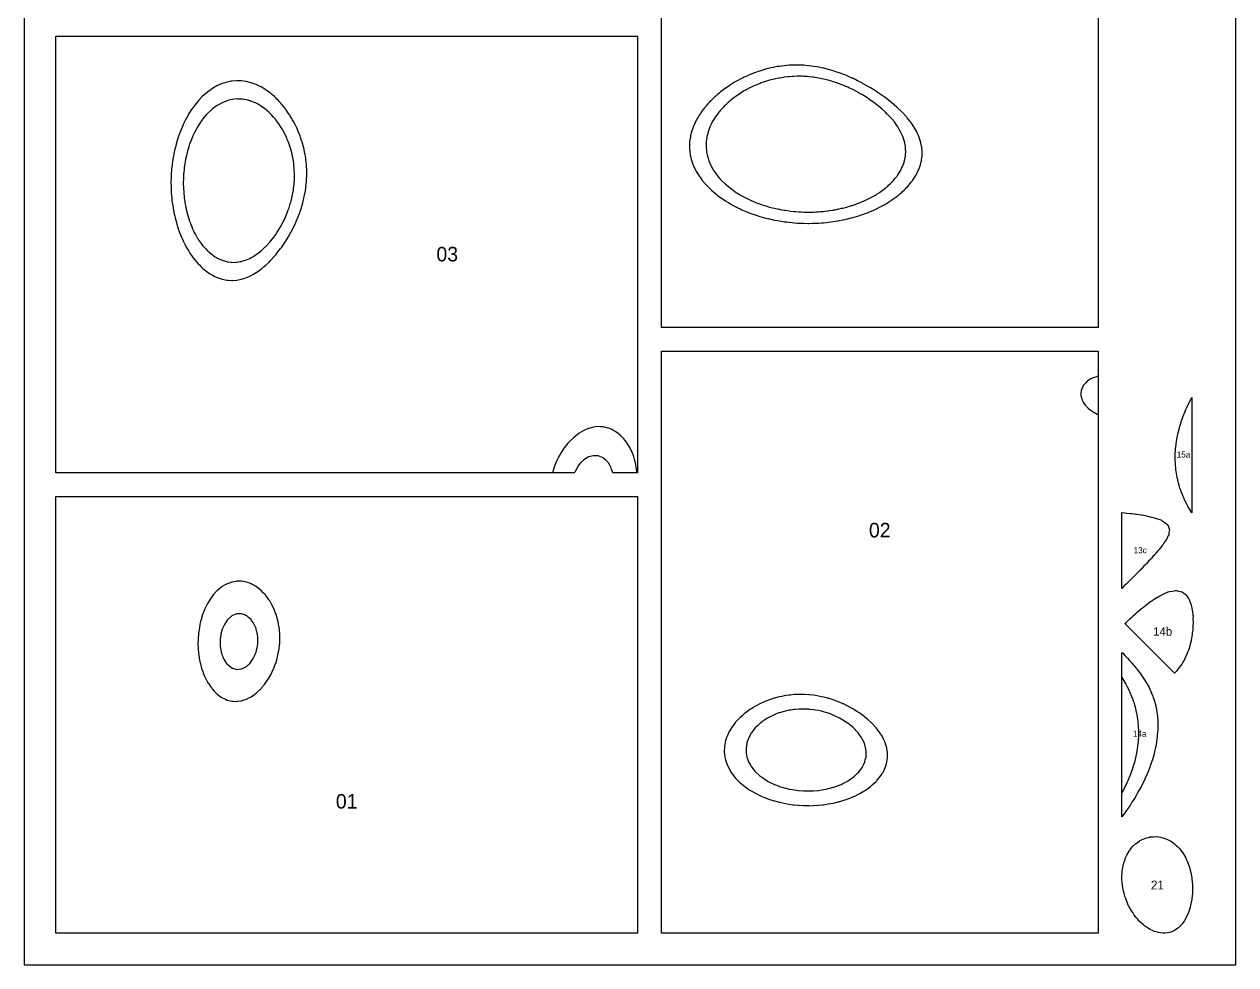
# Model space of a CAD drawing. Header units: millimetres. Extents: x 0 to 500, y 0 to 700.
# Drawn here: x 0 to 500, y 0 to 388 of the extents above; entities that cross this region are included whole.
import ezdxf
from ezdxf.enums import TextEntityAlignment as Align

# ---------------------------------------------------------------- set-up
doc = ezdxf.new("R2010")
doc.units = ezdxf.units.MM
for name, color, linetype in [('CORTE', 1, 'Continuous'), ('GRABADO', 5, 'Continuous'), ('HOJA', 8, 'Continuous')]:
    doc.layers.add(name, color=color, linetype=linetype)

msp = doc.modelspace()

# ---------------------------------------------------------------- linework, layer by layer
at = {"layer": 'CORTE'}
msp.add_lwpolyline([(443.15, 467.99), (443.15, 263), (443.15, 263), (263, 263), (263, 503.15)], dxfattribs=at)
for points in [[(13, 203), (13, 383.15), (253.15, 383.15), (253.15, 203), (242.85, 203), (242.36, 204.51), (242.16, 205.07), (241.75, 205.9), (241.11, 207.08), (241.03, 207.19), (240.92, 207.34), (240.04, 208.21), (239.07, 209.08), (238.98, 209.15), (238.92, 209.19), (237.58, 209.74), (236.93, 209.97), (235.89, 210.04), (234.93, 210.06), (233.57, 209.72), (232.94, 209.54), (232.11, 209.08), (230.94, 208.32), (229.63, 207.07), (228.93, 206.28), (228.13, 205.06), (227.17, 203.29), (227.02, 203), (13, 203)], [(354.04, 353.05), (353.22, 353.77), (352.02, 354.73), (350.65, 355.79), (350, 356.26), (348.48, 357.3), (347.98, 357.64), (347.74, 357.8), (345.96, 358.89), (344.36, 359.82), (343.94, 360.05), (343.45, 360.3), (341.92, 361.09), (340.38, 361.83), (339.9, 362.05), (339.51, 362.22), (337.88, 362.91), (336.11, 363.59), (335.86, 363.69), (335.4, 363.84), (333.84, 364.36), (333.1, 364.58), (331.82, 364.95), (330.34, 365.32), (329.8, 365.46), (327.86, 365.86), (327.78, 365.87), (327.76, 365.88), (325.76, 366.19), (325.38, 366.24), (323.74, 366.42), (323.13, 366.46), (321.72, 366.56), (321, 366.58), (319.7, 366.61), (318.96, 366.6), (317.68, 366.57), (317.01, 366.53), (315.67, 366.43), (315.14, 366.38), (313.65, 366.21), (313.34, 366.16), (311.63, 365.89), (311.6, 365.89), (311.45, 365.86), (309.93, 365.54), (309.61, 365.47), (308.31, 365.14), (307.59, 364.95), (306.74, 364.7), (305.57, 364.34), (305.2, 364.21), (304.16, 363.84), (303.72, 363.68), (303.55, 363.62), (302.28, 363.1), (301.53, 362.78), (300.88, 362.48), (299.51, 361.84), (299.51, 361.84), (299.5, 361.83), (298.19, 361.13), (297.49, 360.75), (296.91, 360.4), (295.92, 359.82), (295.65, 359.65), (295.48, 359.53), (294.44, 358.83), (293.46, 358.15), (293.26, 358), (292.99, 357.81), (292.13, 357.12), (291.44, 356.56), (291.02, 356.21), (290.53, 355.79), (289.96, 355.26), (289.42, 354.75), (288.93, 354.27), (288.45, 353.78), (287.95, 353.23), (287.4, 352.61), (287.01, 352.16), (286.68, 351.77), (286.13, 351.03), (285.38, 350.02), (285.27, 349.87), (285.19, 349.76), (284.5, 348.62), (283.97, 347.74), (283.77, 347.34), (283.37, 346.52), (283.11, 345.99), (282.99, 345.73), (282.55, 344.54), (282.25, 343.72), (282.07, 343.01), (281.73, 341.72), (281.68, 341.39), (281.44, 339.71), (281.44, 339.63), (281.37, 337.7), (281.37, 337.68), (281.53, 335.69), (281.58, 335.47), (281.93, 333.68), (282.2, 332.84), (282.56, 331.67), (283.37, 329.82), (283.44, 329.66), (283.54, 329.49), (284.6, 327.65), (285.38, 326.54), (286.04, 325.64), (287.4, 324.07), (287.8, 323.63), (289.42, 322.08), (289.93, 321.62), (291.44, 320.41), (292.51, 319.61), (293.45, 318.96), (295.24, 317.83), (295.47, 317.68), (295.62, 317.59), (297.49, 316.58), (299.5, 315.58), (299.51, 315.57), (299.52, 315.57), (301.53, 314.71), (302.95, 314.17), (303.55, 313.93), (304.61, 313.57), (305.57, 313.25), (306.01, 313.13), (307.59, 312.66), (308.8, 312.36), (309.61, 312.15), (311.43, 311.75), (311.63, 311.71), (312.48, 311.55), (313.65, 311.35), (313.89, 311.31), (315.67, 311.06), (316.23, 311), (317.69, 310.83), (318.47, 310.77), (319.71, 310.68), (320.63, 310.64), (321.73, 310.58), (322.71, 310.57), (323.75, 310.56), (324.73, 310.58), (325.77, 310.6), (326.68, 310.64), (327.79, 310.7), (328.58, 310.76), (329.81, 310.87), (330.42, 310.94), (331.83, 311.1), (332.22, 311.16), (333.85, 311.41), (333.97, 311.43), (334.64, 311.55), (335.67, 311.75), (335.87, 311.79), (337.32, 312.12), (337.89, 312.25), (338.94, 312.52), (339.91, 312.78), (340.52, 312.96), (341.93, 313.39), (342.06, 313.43), (342.45, 313.57), (343.55, 313.96), (343.95, 314.11), (345.01, 314.52), (345.97, 314.92), (346.43, 315.12), (347.46, 315.58), (347.82, 315.75), (347.99, 315.83), (349.15, 316.43), (350.01, 316.88), (350.46, 317.14), (351.26, 317.59), (351.73, 317.88), (352.02, 318.07), (352.95, 318.68), (354.04, 319.43), (354.14, 319.5), (354.28, 319.61), (355.27, 320.39), (356.06, 321.04), (356.37, 321.31), (356.73, 321.62), (357.41, 322.28), (358.08, 322.95), (358.42, 323.29), (358.73, 323.63), (359.35, 324.37), (360.09, 325.31), (360.24, 325.5), (360.35, 325.64), (361.04, 326.71), (361.62, 327.65), (361.78, 327.97), (362.11, 328.65), (362.43, 329.34), (362.58, 329.66), (362.97, 330.8), (363.25, 331.67), (363.4, 332.38), (363.65, 333.67), (363.68, 334.11), (363.77, 335.68), (363.75, 336.05), (363.64, 337.69), (363.53, 338.28), (363.24, 339.69), (362.84, 340.98), (362.6, 341.7), (362.11, 342.8), (361.7, 343.71), (361.14, 344.68), (360.53, 345.72), (360.09, 346.36), (359.11, 347.74), (358.07, 348.99), (357.43, 349.75), (356.06, 351.17), (355.47, 351.76), (354.04, 353.05)], [(108.34, 341.11), (107.8, 342.32), (107.71, 342.5), (107.67, 342.59), (107.01, 343.82), (106.57, 344.61), (106.28, 345.11), (105.78, 345.93), (105.51, 346.35), (105.32, 346.63), (104.67, 347.53), (103.85, 348.65), (103.82, 348.69), (103.77, 348.75), (102.88, 349.77), (102.08, 350.66), (101.93, 350.83), (101.76, 351), (100.89, 351.81), (99.93, 352.68), (99.83, 352.77), (99.75, 352.84), (98.68, 353.62), (97.74, 354.3), (97.49, 354.45), (97.07, 354.7), (96.21, 355.18), (95.73, 355.45), (94.85, 355.83), (93.72, 356.31), (93.41, 356.4), (92.35, 356.71), (91.85, 356.85), (91.71, 356.89), (90.12, 357.13), (89.71, 357.19), (88.21, 357.22), (87.7, 357.23), (86.02, 357.04), (85.69, 357.01), (84.5, 356.71), (83.69, 356.5), (83.34, 356.36), (81.68, 355.69), (79.86, 354.7), (79.67, 354.58), (79.25, 354.28), (77.66, 353.11), (77.17, 352.68), (75.65, 351.24), (75.13, 350.67), (73.64, 348.9), (73.45, 348.65), (73.05, 348.05), (72.07, 346.63), (71.63, 345.92), (70.89, 344.61), (70.13, 343.11), (69.86, 342.59), (69.61, 342.05), (69, 340.58), (68.63, 339.59), (68.24, 338.56), (67.6, 336.58), (67.59, 336.54), (67.58, 336.52), (67.06, 334.52), (66.91, 333.83), (66.62, 332.5), (66.41, 331.3), (66.26, 330.48), (66.05, 328.92), (65.98, 328.46), (65.81, 326.66), (65.79, 326.44), (65.68, 324.51), (65.68, 324.42), (65.65, 322.46), (65.64, 322.4), (65.69, 320.49), (65.69, 320.38), (65.81, 318.59), (65.83, 318.36), (66, 316.75), (66.04, 316.34), (66.24, 314.98), (66.34, 314.32), (66.54, 313.26), (66.72, 312.3), (66.88, 311.59), (67.19, 310.28), (67.28, 309.96), (67.6, 308.79), (67.72, 308.38), (67.76, 308.27), (68.23, 306.88), (68.45, 306.25), (68.78, 305.41), (69.25, 304.23), (69.36, 303.97), (69.61, 303.4), (70, 302.6), (70.19, 302.21), (70.69, 301.27), (71.29, 300.19), (71.41, 299.98), (71.63, 299.63), (72.21, 298.76), (72.61, 298.17), (73.04, 297.58), (73.64, 296.79), (73.92, 296.45), (74.18, 296.16), (74.88, 295.39), (75.65, 294.58), (75.87, 294.37), (76.13, 294.14), (76.96, 293.44), (77.66, 292.87), (78.1, 292.57), (78.79, 292.13), (79.33, 291.79), (79.66, 291.59), (80.67, 291.12), (81.67, 290.67), (82.1, 290.54), (83.58, 290.11), (83.66, 290.09), (83.68, 290.09), (85.43, 289.86), (85.68, 289.83), (87.45, 289.87), (87.69, 289.87), (89.13, 290.12), (89.7, 290.21), (89.83, 290.25), (91.7, 290.85), (93.05, 291.47), (93.71, 291.77), (94.3, 292.13), (95.72, 293.01), (97.23, 294.15), (97.73, 294.54), (99.49, 296.16), (99.74, 296.4), (101.36, 298.18), (101.76, 298.64), (102.96, 300.2), (103.77, 301.31), (104.37, 302.22), (105.38, 303.83), (105.63, 304.24), (105.78, 304.5), (106.72, 306.26), (107.62, 308.1), (107.71, 308.28), (107.8, 308.47), (108.55, 310.29), (108.99, 311.49), (109.29, 312.31), (109.81, 313.92), (109.93, 314.33), (109.98, 314.5), (110.45, 316.35), (110.62, 317.17), (110.87, 318.37), (111.08, 319.64), (111.19, 320.39), (111.37, 321.95), (111.41, 322.41), (111.51, 324.12), (111.53, 324.43), (111.54, 326.17), (111.54, 326.44), (111.47, 328.11), (111.45, 328.46), (111.3, 329.96), (111.25, 330.48), (111.06, 331.74), (110.94, 332.5), (110.75, 333.45), (110.53, 334.52), (110.39, 335.1), (110.01, 336.54), (109.96, 336.69), (109.81, 337.19), (109.47, 338.22), (109.36, 338.56), (108.92, 339.68), (108.57, 340.57), (108.34, 341.11)], [(443.15, 13), (263, 13), (263, 253.15), (443.15, 253.15), (443.15, 13)], [(481.85, 186.52), (481.02, 187.87), (480.61, 188.57), (480.28, 189.16), (479.7, 190.27), (479.58, 190.48), (479.52, 190.6), (478.91, 191.83), (478.54, 192.62), (478.28, 193.23), (477.71, 194.65), (477.7, 194.68), (477.67, 194.75), (477.16, 196.15), (476.98, 196.68), (476.66, 197.69), (476.38, 198.7), (476.23, 199.28), (475.89, 200.73), (475.85, 200.93), (475.65, 202.02), (475.53, 202.63), (475.51, 202.75), (475.28, 204.41), (475.24, 204.78), (475.11, 206.26), (475.07, 206.81), (475.02, 208.19), (475, 208.83), (475.02, 210.22), (475.03, 210.86), (475.12, 212.35), (475.16, 212.89), (475.34, 214.6), (475.38, 214.91), (475.65, 216.69), (475.69, 216.94), (475.7, 216.98), (476.09, 218.96), (476.22, 219.53), (476.58, 220.99), (476.95, 222.28), (477.16, 223.01), (477.67, 224.56), (477.83, 225.04), (477.92, 225.29), (478.58, 227.06), (479.23, 228.63), (479.43, 229.09), (479.69, 229.67), (480.35, 231.11), (481.02, 232.44), (481.37, 233.14), (481.85, 234.03), (481.85, 186.52)], [(13, 13), (13, 193.15), (253.15, 193.15), (253.15, 13), (13, 13)], [(462.08, 164.43), (461.22, 163.48), (461.12, 163.37), (461.03, 163.27), (460.09, 162.38), (459.2, 161.42), (459.11, 161.34), (459.04, 161.25), (458.07, 160.35), (457.17, 159.41), (457.09, 159.32), (457.01, 159.23), (456.04, 158.34), (455.15, 157.42), (455.05, 157.32), (454.95, 157.22), (454, 156.34), (453, 155.32), (453, 186.58), (454.25, 186.43), (455.1, 186.37), (456.51, 186.19), (457.13, 186.15), (458.81, 185.92), (459.15, 185.9), (461.14, 185.61), (461.17, 185.6), (461.35, 185.58), (463.21, 185.21), (463.72, 185.06), (465.23, 184.74), (466.46, 184.35), (467.25, 184.17), (469.03, 183.56), (469.3, 183.41), (469.81, 183.04), (471.32, 182.05), (471.95, 181.51), (472.17, 180.68), (472.69, 179.46), (472.38, 178.42), (472.31, 177.41), (471.92, 176.83), (471.35, 175.46), (471.32, 175.42), (471.32, 175.39), (470.45, 174.25), (469.98, 173.36), (469.65, 173.02), (469.31, 172.57), (468.76, 171.9), (468.42, 171.34), (467.85, 170.77), (467.29, 170.07), (466.94, 169.67), (466.7, 169.32), (465.97, 168.61), (465.27, 167.77), (465.05, 167.53), (464.88, 167.3), (464.05, 166.5), (463.24, 165.58), (463.1, 165.43), (462.99, 165.29), (462.08, 164.43)], [(479.29, 152.74), (479.54, 152.58), (480.35, 151.3), (480.7, 150.86), (481.04, 149.85), (481.51, 148.8), (481.58, 148.41), (481.74, 147.8), (481.9, 146.99), (482.05, 146.47), (482.12, 145.55), (482.3, 144.38), (482.32, 144.12), (482.35, 143.91), (482.34, 142.69), (482.42, 141.4), (482.41, 141.26), (482.42, 141.12), (482.31, 139.83), (482.28, 138.66), (482.25, 138.4), (482.24, 138.08), (482.07, 136.96), (481.98, 136.1), (481.87, 135.53), (481.75, 134.74), (481.61, 134.1), (481.54, 133.68), (481.27, 132.67), (480.97, 131.38), (480.92, 131.24), (480.84, 130.97), (480.43, 129.81), (480.25, 129.23), (479.89, 128.37), (479.42, 127.2), (479.29, 126.94), (478.92, 126.19), (478.56, 125.51), (478.45, 125.29), (477.68, 124.08), (477.35, 123.53), (476.67, 122.64), (476.11, 121.9), (475.48, 121.21), (474.69, 120.34), (454.27, 140.76), (454.79, 141.27), (455.77, 142.23), (456.27, 142.71), (457.24, 143.62), (457.82, 144.14), (458.75, 144.98), (459.44, 145.57), (460.28, 146.3), (461.15, 147), (461.86, 147.59), (462.95, 148.43), (463.47, 148.84), (464.86, 149.86), (465.12, 150.06), (466.35, 150.91), (466.84, 151.21), (467.01, 151.3), (468.67, 152.24), (469.71, 152.73), (470.59, 153.18), (472.14, 153.83), (472.69, 153.97), (474.03, 154.17), (475.16, 154.37), (475.58, 154.39), (476.39, 154.18), (477.89, 153.83), (479.29, 152.74)], [(83.5, 124.35), (83.59, 124.23), (83.72, 124.07), (84.66, 123.29), (85.72, 122.46), (85.78, 122.44), (86.01, 122.36), (87.34, 121.99), (87.7, 121.89), (89.4, 122.05), (89.69, 122.09), (90.29, 122.36), (91.69, 123.1), (93.05, 124.36), (93.69, 125.08), (94.49, 126.37), (95.27, 127.96), (95.47, 128.38), (95.69, 129.03), (96.05, 130.39), (96.12, 130.82), (96.35, 132.41), (96.37, 133.09), (96.41, 134.42), (96.35, 135.08), (96.22, 136.43), (96.13, 136.87), (95.78, 138.45), (95.76, 138.51), (95.69, 138.68), (95.14, 139.9), (94.88, 140.45), (94.42, 141.19), (93.69, 142.35), (93.64, 142.41), (93.59, 142.46), (92.55, 143.33), (91.69, 144.05), (91.4, 144.16), (90.66, 144.47), (89.94, 144.71), (89.7, 144.79), (88, 144.77), (87.71, 144.76), (86.91, 144.47), (85.72, 143.94), (84.01, 142.46), (83.72, 142.16), (82.65, 140.45), (81.72, 138.5), (81.69, 138.45), (81.69, 138.42), (81.19, 136.43), (81.1, 135.82), (80.91, 134.42), (80.89, 133.59), (80.86, 132.4), (80.93, 131.62), (81.05, 130.39), (81.16, 129.83), (81.46, 128.38), (81.53, 128.19), (81.72, 127.61), (82.09, 126.74), (82.26, 126.37), (82.81, 125.45), (83.5, 124.35)], [(453, 128.9), (453.24, 128.68), (453.35, 128.57), (454.24, 127.65), (455.15, 126.67), (455.21, 126.61), (455.27, 126.54), (456.18, 125.56), (457.09, 124.52), (457.12, 124.47), (457.17, 124.42), (458.07, 123.4), (458.8, 122.49), (458.97, 122.28), (459.18, 121.99), (459.87, 121.16), (460.38, 120.47), (460.73, 119.99), (461.2, 119.28), (461.56, 118.81), (461.81, 118.44), (462.38, 117.6), (463.07, 116.42), (463.13, 116.32), (463.22, 116.14), (463.87, 115.04), (464.21, 114.39), (464.56, 113.7), (465.14, 112.37), (465.17, 112.29), (465.25, 112.09), (465.77, 110.86), (465.95, 110.34), (466.29, 109.36), (466.59, 108.31), (466.74, 107.78), (467.08, 106.28), (467.11, 106.13), (467.27, 105.2), (467.42, 104.41), (467.44, 104.26), (467.66, 102.62), (467.69, 102.23), (467.8, 100.74), (467.82, 100.2), (467.85, 98.76), (467.84, 98.18), (467.79, 96.67), (467.76, 96.15), (467.61, 94.47), (467.58, 94.12), (467.31, 92.14), (467.3, 92.1), (467.27, 91.9), (466.96, 90.07), (466.88, 89.68), (466.52, 88.05), (466.27, 87.05), (466, 86.02), (465.44, 84.19), (465.38, 84), (465.25, 83.62), (464.7, 81.97), (464.36, 81.08), (463.93, 79.95), (463.23, 78.31), (463.07, 77.92), (462.94, 77.63), (462.15, 75.9), (461.21, 74.04), (461.13, 73.87), (461.04, 73.7), (460.05, 71.85), (459.19, 70.36), (458.89, 69.83), (458.42, 69.05), (457.66, 67.8), (457.17, 67.05), (456.36, 65.78), (455.15, 64.01), (454.98, 63.75), (454.55, 63.15), (453.54, 61.73), (453, 61), (453, 128.9)], [(307.6, 102.21), (307.3, 102.05), (306.76, 101.75), (306.04, 101.3), (305.59, 101), (304.85, 100.48), (303.83, 99.74), (303.69, 99.62), (303.57, 99.52), (302.65, 98.65), (301.69, 97.73), (301.63, 97.66), (301.56, 97.58), (300.75, 96.53), (300.12, 95.72), (299.91, 95.36), (299.54, 94.73), (299.19, 94.07), (299, 93.72), (298.61, 92.65), (298.27, 91.71), (298.15, 91.1), (297.9, 89.71), (297.89, 89.35), (297.88, 87.7), (297.96, 87.28), (298.24, 85.7), (298.64, 84.6), (298.96, 83.69), (299.54, 82.63), (300.11, 81.69), (301.56, 79.87), (301.72, 79.68), (303.57, 77.99), (303.95, 77.67), (305.59, 76.54), (307.03, 75.66), (307.6, 75.36), (308.18, 75.09), (309.62, 74.42), (311.54, 73.65), (311.64, 73.61), (311.69, 73.6), (313.66, 73.01), (314.5, 72.81), (315.67, 72.52), (317.06, 72.27), (317.69, 72.15), (319.43, 71.92), (319.71, 71.89), (321.62, 71.74), (321.73, 71.74), (323.69, 71.7), (323.75, 71.7), (325.64, 71.77), (325.77, 71.77), (327.49, 71.93), (327.78, 71.96), (329.26, 72.18), (329.8, 72.26), (330.96, 72.5), (331.82, 72.68), (332.59, 72.88), (333.84, 73.22), (334.17, 73.32), (335.16, 73.65), (335.67, 73.84), (335.86, 73.91), (337.08, 74.44), (337.87, 74.79), (338.45, 75.08), (339.57, 75.66), (339.77, 75.78), (339.89, 75.85), (340.98, 76.58), (341.91, 77.23), (342.16, 77.42), (342.48, 77.67), (343.23, 78.36), (343.92, 79.03), (344.24, 79.36), (344.54, 79.68), (345.13, 80.48), (345.93, 81.6), (345.97, 81.65), (345.99, 81.68), (346.61, 83.01), (346.91, 83.69), (347.12, 84.5), (347.41, 85.69), (347.44, 86.18), (347.52, 87.69), (347.45, 88.18), (347.23, 89.7), (346.9, 90.73), (346.58, 91.7), (345.93, 92.99), (345.55, 93.71), (344.58, 95.05), (344.1, 95.72), (343.92, 95.92), (342.19, 97.73), (341.9, 97.98), (340.52, 99.1), (339.88, 99.62), (339.73, 99.74), (337.87, 100.93), (336.46, 101.75), (335.85, 102.06), (335.26, 102.33), (333.83, 102.98), (331.86, 103.76), (331.82, 103.78), (331.79, 103.79), (329.8, 104.38), (328.98, 104.57), (327.78, 104.85), (326.44, 105.09), (325.76, 105.21), (324.12, 105.39), (323.74, 105.43), (321.98, 105.52), (321.73, 105.53), (319.99, 105.49), (319.71, 105.49), (318.11, 105.35), (317.69, 105.31), (316.34, 105.11), (315.67, 105), (314.65, 104.78), (313.66, 104.55), (313.04, 104.37), (311.64, 103.96), (311.49, 103.91), (311.07, 103.76), (310.04, 103.35), (309.62, 103.18), (308.65, 102.72), (307.6, 102.21)], [(453.14, 33.83), (453.01, 35.47), (453, 35.74), (453.11, 38.44), (453.11, 38.49), (453.13, 38.63), (453.52, 40.95), (453.8, 42), (454.15, 43.18), (454.56, 44.17), (455, 45.19), (455.99, 46.93), (456.04, 47.02), (456.39, 47.47), (457.3, 48.62), (457.42, 48.75), (458.76, 50.03), (458.86, 50.1), (459.43, 50.51), (460.29, 51.1), (460.45, 51.21), (461.73, 51.82), (462.41, 52.12), (463.16, 52.36), (464.5, 52.7), (464.6, 52.72), (464.67, 52.74), (466.04, 52.84), (467.4, 52.87), (467.47, 52.86), (467.54, 52.86), (468.91, 52.63), (469.96, 52.4), (470.35, 52.28), (471.15, 51.99), (471.78, 51.74), (472.05, 51.61), (473.22, 50.95), (473.85, 50.55), (474.66, 49.93), (475.45, 49.27), (476.1, 48.63), (476.86, 47.81), (477.53, 46.95), (478.1, 46.17), (478.97, 44.76), (479.19, 44.39), (479.59, 43.55), (480.1, 42.43), (480.41, 41.59), (480.85, 40.32), (481.2, 39.08), (481.45, 38.04), (481.85, 35.86), (481.89, 35.62), (481.9, 35.52), (482.11, 32.97), (482.13, 32.43), (482.11, 30.1), (482.09, 29.61), (481.86, 27.26), (481.83, 27.01), (481.82, 26.94), (481.37, 24.61), (480.99, 23.25), (480.75, 22.38), (480.43, 21.55), (479.94, 20.32), (479.01, 18.5), (478.97, 18.43), (478.78, 18.17), (477.78, 16.75), (477.57, 16.5), (476.37, 15.29), (476.13, 15.1), (474.78, 14.17), (474.7, 14.11), (474.68, 14.1), (473.26, 13.49), (472.61, 13.3), (471.82, 13.13), (470.77, 13.04), (470.38, 13), (470.02, 13.02), (468.94, 13.11), (468.13, 13.28), (467.5, 13.41), (466.39, 13.78), (466.07, 13.89), (465.92, 13.96), (464.63, 14.6), (464.04, 14.95), (463.19, 15.49), (462.34, 16.12), (461.76, 16.58), (460.8, 17.45), (460.32, 17.91), (459.4, 18.92), (458.89, 19.53), (458.13, 20.52), (457.45, 21.5), (456.98, 22.23), (456.02, 23.91), (455.94, 24.06), (455.79, 24.36), (455.05, 26.04), (454.58, 27.31), (454.28, 28.14), (454.03, 28.99), (453.67, 30.4), (453.24, 32.63), (453.22, 32.82), (453.14, 33.83)]]:
    msp.add_lwpolyline(points, close=True, dxfattribs=at)
at = {"layer": 'GRABADO'}
msp.add_lwpolyline([(443.15, 462.15), (443.15, 263), (263, 263), (263, 263), (263, 503.15)], dxfattribs=at)
for points in [[(13, 383.15), (253.15, 383.15), (253.15, 203), (252.82, 203), (252.64, 204.73), (252.6, 205.09), (252.36, 206.46), (252.23, 207.1), (251.98, 208.1), (251.71, 209.12), (251.53, 209.66), (251.01, 211.14), (251, 211.15), (250.99, 211.19), (250.36, 212.52), (250.05, 213.15), (249.66, 213.84), (248.98, 215.01), (248.92, 215.1), (248.87, 215.17), (248.05, 216.25), (247.3, 217.18), (247.14, 217.36), (246.97, 217.55), (246.12, 218.34), (245.17, 219.2), (245.05, 219.29), (244.96, 219.36), (243.84, 220.09), (242.96, 220.63), (242.56, 220.81), (241.63, 221.21), (241.14, 221.4), (240.95, 221.47), (239.54, 221.8), (238.95, 221.92), (237.73, 222), (236.94, 222.03), (235.63, 221.9), (234.94, 221.82), (233.04, 221.32), (232.93, 221.29), (232.73, 221.21), (230.92, 220.41), (229.03, 219.31), (228.91, 219.24), (228.85, 219.19), (226.91, 217.68), (226.36, 217.18), (224.89, 215.72), (224.4, 215.16), (222.88, 213.29), (222.78, 213.14), (222.58, 212.84), (221.46, 211.13), (220.87, 210.12), (220.34, 209.11), (219.87, 208.1), (219.4, 207.09), (218.86, 205.74), (218.62, 205.07), (218.51, 204.72), (217.99, 203), (13, 203), (13, 383.15)], [(301.53, 368.07), (301.39, 368.02), (301.02, 367.88), (299.94, 367.45), (299.51, 367.27), (298.53, 366.84), (297.49, 366.37), (297.14, 366.21), (296.44, 365.86), (295.8, 365.54), (295.47, 365.37), (294.48, 364.83), (293.45, 364.26), (293.19, 364.11), (292.76, 363.85), (291.94, 363.34), (291.43, 363.02), (290.72, 362.55), (289.66, 361.84), (289.52, 361.73), (289.41, 361.66), (288.36, 360.87), (287.39, 360.13), (287.22, 359.99), (287.01, 359.82), (286.12, 359.07), (285.37, 358.42), (285.05, 358.13), (284.69, 357.81), (284.01, 357.15), (283.35, 356.5), (283, 356.14), (282.67, 355.8), (282.04, 355.09), (281.33, 354.29), (281.1, 354.02), (280.9, 353.78), (280.21, 352.89), (279.37, 351.77), (279.35, 351.74), (279.32, 351.7), (278.55, 350.52), (278.07, 349.76), (277.79, 349.27), (277.3, 348.36), (277.08, 347.96), (276.97, 347.75), (276.45, 346.58), (276.08, 345.74), (275.88, 345.15), (275.39, 343.73), (275.37, 343.64), (275.28, 343.3), (274.97, 342.02), (274.9, 341.72), (274.7, 340.29), (274.61, 339.71), (274.55, 338.42), (274.52, 337.7), (274.59, 336.37), (274.63, 335.69), (274.88, 334.08), (274.94, 333.68), (275.28, 332.36), (275.47, 331.67), (275.58, 331.38), (276.21, 329.66), (277.07, 327.88), (277.17, 327.65), (277.3, 327.44), (278.38, 325.64), (279.32, 324.33), (279.84, 323.63), (281.33, 321.88), (281.57, 321.61), (283.35, 319.85), (283.61, 319.6), (285.37, 318.1), (286, 317.59), (287.39, 316.56), (288.81, 315.57), (289.41, 315.19), (290.39, 314.59), (291.43, 313.96), (292.13, 313.56), (293.45, 312.86), (294.83, 312.19), (295.47, 311.87), (296.17, 311.55), (297.49, 310.97), (298.44, 310.6), (299.51, 310.17), (301.27, 309.53), (301.53, 309.44), (301.66, 309.4), (303.55, 308.8), (304.56, 308.52), (305.57, 308.23), (307.31, 307.8), (307.59, 307.72), (308.52, 307.52), (309.61, 307.29), (309.89, 307.24), (311.63, 306.92), (312.34, 306.81), (313.65, 306.6), (314.69, 306.48), (315.67, 306.35), (316.96, 306.23), (317.69, 306.16), (319.15, 306.06), (319.71, 306.02), (321.28, 305.96), (321.73, 305.94), (323.33, 305.92), (323.75, 305.91), (325.33, 305.94), (325.77, 305.94), (327.28, 306.01), (327.79, 306.03), (329.18, 306.13), (329.81, 306.18), (331.03, 306.3), (331.83, 306.38), (332.84, 306.51), (333.85, 306.65), (334.61, 306.76), (335.87, 306.97), (336.34, 307.05), (337.89, 307.35), (338.03, 307.38), (338.66, 307.52), (339.68, 307.75), (339.91, 307.8), (341.3, 308.15), (341.93, 308.32), (342.88, 308.59), (343.95, 308.91), (344.43, 309.06), (345.87, 309.53), (345.95, 309.56), (345.97, 309.57), (347.42, 310.1), (347.99, 310.32), (348.87, 310.67), (350.01, 311.15), (350.29, 311.27), (350.9, 311.55), (351.67, 311.9), (352.03, 312.08), (353.02, 312.57), (354.05, 313.11), (354.34, 313.27), (354.86, 313.56), (355.63, 314), (356.07, 314.27), (356.88, 314.77), (358.09, 315.55), (358.1, 315.56), (358.12, 315.57), (359.28, 316.4), (360.11, 317.03), (360.43, 317.27), (360.82, 317.59), (361.53, 318.18), (362.13, 318.71), (362.6, 319.13), (363.11, 319.6), (363.63, 320.12), (364.14, 320.66), (364.61, 321.15), (365.03, 321.61), (365.54, 322.23), (366.16, 323.02), (366.43, 323.36), (366.63, 323.62), (367.25, 324.55), (367.94, 325.63), (368.02, 325.79), (368.18, 326.09), (368.71, 327.12), (368.96, 327.64), (369.31, 328.52), (369.74, 329.65), (369.83, 330.01), (370.19, 331.41), (370.25, 331.61), (370.26, 331.66), (370.49, 333.37), (370.53, 333.67), (370.56, 335.31), (370.57, 335.68), (370.38, 337.5), (370.36, 337.68), (370.19, 338.47), (369.92, 339.69), (369.79, 340.09), (369.25, 341.7), (368.47, 343.42), (368.34, 343.71), (368.18, 343.99), (367.19, 345.72), (366.16, 347.23), (365.81, 347.74), (364.4, 349.49), (364.19, 349.75), (364.14, 349.8), (362.34, 351.76), (362.12, 351.97), (360.24, 353.78), (360.1, 353.9), (359.18, 354.69), (358.08, 355.64), (357.91, 355.79), (356.06, 357.23), (355.31, 357.8), (354.04, 358.71), (352.45, 359.82), (352.02, 360.1), (351.25, 360.59), (350, 361.38), (349.27, 361.83), (347.98, 362.58), (346.26, 363.55), (345.96, 363.72), (345.72, 363.85), (343.94, 364.76), (342.17, 365.62), (341.92, 365.74), (341.64, 365.86), (339.9, 366.62), (338.61, 367.15), (337.88, 367.45), (336.72, 367.88), (335.86, 368.19), (335.39, 368.34), (333.84, 368.85), (332.46, 369.25), (331.82, 369.44), (330, 369.89), (329.8, 369.94), (329.74, 369.96), (327.78, 370.36), (327.21, 370.46), (325.76, 370.7), (324.83, 370.82), (323.74, 370.95), (322.58, 371.05), (321.72, 371.12), (320.43, 371.18), (319.7, 371.21), (318.38, 371.21), (317.68, 371.21), (316.42, 371.16), (315.66, 371.12), (314.53, 371.03), (313.64, 370.95), (312.7, 370.83), (311.63, 370.69), (310.94, 370.58), (309.61, 370.34), (309.23, 370.27), (307.59, 369.91), (307.57, 369.91), (307.5, 369.89), (305.97, 369.5), (305.57, 369.39), (304.4, 369.04), (303.55, 368.77), (302.88, 368.55), (301.53, 368.07)], [(103.77, 292.93), (104.73, 294.13), (105.79, 295.5), (106.26, 296.15), (107.3, 297.67), (107.64, 298.17), (107.8, 298.41), (108.89, 300.19), (109.82, 301.79), (110.05, 302.21), (110.3, 302.7), (111.09, 304.23), (111.83, 305.77), (112.05, 306.25), (112.22, 306.64), (112.91, 308.27), (113.59, 310.04), (113.69, 310.29), (113.84, 310.75), (114.36, 312.31), (114.58, 313.05), (114.95, 314.33), (115.32, 315.81), (115.46, 316.35), (115.86, 318.29), (115.87, 318.37), (115.88, 318.39), (116.19, 320.39), (116.24, 320.77), (116.42, 322.41), (116.46, 323.02), (116.56, 324.43), (116.58, 325.15), (116.61, 326.45), (116.6, 327.19), (116.57, 328.47), (116.53, 329.14), (116.43, 330.48), (116.38, 331.01), (116.21, 332.5), (116.16, 332.81), (115.89, 334.52), (115.89, 334.55), (115.86, 334.7), (115.54, 336.22), (115.47, 336.54), (115.14, 337.84), (114.95, 338.56), (114.7, 339.41), (114.34, 340.58), (114.21, 340.95), (113.84, 341.99), (113.68, 342.43), (113.62, 342.6), (113.1, 343.87), (112.78, 344.62), (112.48, 345.27), (111.84, 346.64), (111.84, 346.64), (111.83, 346.65), (111.13, 347.96), (110.75, 348.66), (110.4, 349.24), (109.82, 350.23), (109.65, 350.5), (109.53, 350.67), (108.83, 351.71), (108.15, 352.69), (108, 352.89), (107.81, 353.16), (107.12, 354.02), (106.56, 354.71), (106.21, 355.13), (105.79, 355.62), (105.26, 356.19), (104.75, 356.73), (104.27, 357.22), (103.78, 357.7), (103.23, 358.2), (102.61, 358.75), (102.16, 359.14), (101.77, 359.47), (101.03, 360.02), (100.02, 360.77), (99.87, 360.88), (99.76, 360.96), (98.62, 361.65), (97.74, 362.18), (97.34, 362.38), (96.52, 362.78), (95.99, 363.04), (95.73, 363.16), (94.54, 363.6), (93.72, 363.9), (93.01, 364.08), (91.72, 364.42), (91.39, 364.47), (89.71, 364.71), (89.63, 364.71), (87.7, 364.78), (87.68, 364.78), (85.69, 364.62), (85.47, 364.57), (83.68, 364.22), (82.84, 363.95), (81.67, 363.59), (79.82, 362.78), (79.66, 362.71), (79.49, 362.61), (77.65, 361.55), (76.54, 360.77), (75.64, 360.11), (74.07, 358.75), (73.63, 358.35), (72.08, 356.73), (71.62, 356.22), (70.41, 354.71), (69.61, 353.64), (68.96, 352.7), (67.83, 350.91), (67.68, 350.68), (67.59, 350.53), (66.58, 348.66), (65.58, 346.65), (65.57, 346.64), (65.57, 346.63), (64.71, 344.62), (64.17, 343.2), (63.93, 342.6), (63.57, 341.54), (63.25, 340.58), (63.13, 340.14), (62.66, 338.56), (62.36, 337.35), (62.15, 336.54), (61.75, 334.72), (61.71, 334.52), (61.55, 333.67), (61.35, 332.5), (61.31, 332.26), (61.06, 330.48), (61, 329.92), (60.83, 328.46), (60.77, 327.68), (60.68, 326.44), (60.64, 325.52), (60.58, 324.42), (60.57, 323.44), (60.56, 322.4), (60.58, 321.42), (60.6, 320.38), (60.64, 319.47), (60.7, 318.36), (60.76, 317.57), (60.87, 316.34), (60.94, 315.73), (61.1, 314.32), (61.16, 313.93), (61.41, 312.3), (61.43, 312.18), (61.55, 311.51), (61.75, 310.48), (61.79, 310.28), (62.12, 308.83), (62.25, 308.26), (62.52, 307.21), (62.78, 306.24), (62.96, 305.63), (63.39, 304.22), (63.43, 304.09), (63.57, 303.7), (63.96, 302.6), (64.11, 302.2), (64.52, 301.14), (64.92, 300.18), (65.12, 299.72), (65.58, 298.69), (65.75, 298.33), (65.83, 298.16), (66.43, 297), (66.88, 296.14), (67.14, 295.69), (67.59, 294.89), (67.88, 294.42), (68.07, 294.13), (68.68, 293.2), (69.43, 292.11), (69.5, 292.01), (69.61, 291.87), (70.39, 290.88), (71.04, 290.09), (71.31, 289.78), (71.62, 289.42), (72.28, 288.74), (72.95, 288.07), (73.29, 287.73), (73.63, 287.42), (74.37, 286.8), (75.31, 286.06), (75.5, 285.91), (75.64, 285.8), (76.71, 285.11), (77.65, 284.53), (77.97, 284.37), (78.65, 284.04), (79.34, 283.72), (79.66, 283.57), (80.8, 283.18), (81.67, 282.9), (82.38, 282.75), (83.67, 282.5), (84.11, 282.47), (85.68, 282.38), (86.05, 282.4), (87.69, 282.51), (88.28, 282.62), (89.69, 282.91), (90.98, 283.31), (91.7, 283.55), (92.8, 284.04), (93.71, 284.45), (94.68, 285.01), (95.72, 285.62), (96.36, 286.06), (97.74, 287.04), (98.99, 288.08), (99.75, 288.72), (101.17, 290.09), (101.76, 290.68), (103.05, 292.11), (103.77, 292.93)], [(263, 13), (263, 253.15), (443.15, 253.15), (443.15, 242.85), (441.64, 242.36), (441.08, 242.16), (440.25, 241.75), (439.07, 241.11), (438.96, 241.03), (438.81, 240.92), (437.94, 240.04), (437.07, 239.07), (437, 238.98), (436.96, 238.92), (436.41, 237.58), (436.18, 236.93), (436.11, 235.89), (436.09, 234.93), (436.43, 233.57), (436.61, 232.94), (437.07, 232.11), (437.83, 230.94), (439.08, 229.63), (439.87, 228.93), (441.09, 228.13), (442.86, 227.17), (443.15, 227.02), (443.15, 13), (263, 13)], [(13, 193.15), (253.15, 193.15), (253.15, 13), (13, 13), (13, 193.15)], [(102.05, 148.85), (101.75, 149.39), (101.3, 150.11), (101, 150.56), (100.48, 151.3), (99.74, 152.32), (99.62, 152.46), (99.52, 152.58), (98.65, 153.5), (97.73, 154.46), (97.66, 154.52), (97.58, 154.59), (96.53, 155.4), (95.72, 156.03), (95.36, 156.24), (94.73, 156.61), (94.07, 156.96), (93.72, 157.15), (92.65, 157.54), (91.71, 157.88), (91.1, 158), (89.71, 158.25), (89.35, 158.26), (87.7, 158.27), (87.28, 158.19), (85.7, 157.91), (84.6, 157.51), (83.69, 157.19), (82.63, 156.61), (81.69, 156.04), (79.87, 154.59), (79.68, 154.43), (77.99, 152.58), (77.67, 152.2), (76.54, 150.56), (75.66, 149.12), (75.36, 148.55), (75.09, 147.97), (74.42, 146.53), (73.65, 144.61), (73.61, 144.51), (73.6, 144.46), (73.01, 142.49), (72.81, 141.65), (72.52, 140.48), (72.27, 139.09), (72.15, 138.46), (71.92, 136.72), (71.89, 136.44), (71.74, 134.53), (71.74, 134.42), (71.7, 132.46), (71.7, 132.4), (71.77, 130.51), (71.77, 130.38), (71.93, 128.66), (71.96, 128.37), (72.18, 126.89), (72.26, 126.35), (72.5, 125.19), (72.68, 124.33), (72.88, 123.56), (73.22, 122.31), (73.32, 121.98), (73.65, 120.99), (73.84, 120.48), (73.91, 120.29), (74.44, 119.07), (74.79, 118.28), (75.08, 117.7), (75.66, 116.58), (75.78, 116.38), (75.85, 116.26), (76.58, 115.17), (77.23, 114.24), (77.42, 113.99), (77.67, 113.67), (78.36, 112.92), (79.03, 112.23), (79.36, 111.91), (79.68, 111.61), (80.48, 111.02), (81.6, 110.22), (81.65, 110.18), (81.68, 110.16), (83.01, 109.54), (83.69, 109.24), (84.5, 109.03), (85.69, 108.74), (86.18, 108.71), (87.69, 108.63), (88.18, 108.7), (89.7, 108.92), (90.73, 109.25), (91.7, 109.57), (92.99, 110.22), (93.71, 110.6), (95.05, 111.57), (95.72, 112.05), (95.92, 112.23), (97.73, 113.96), (97.98, 114.25), (99.1, 115.63), (99.62, 116.27), (99.74, 116.42), (100.93, 118.28), (101.75, 119.69), (102.06, 120.3), (102.33, 120.89), (102.98, 122.32), (103.76, 124.29), (103.78, 124.33), (103.79, 124.36), (104.38, 126.35), (104.57, 127.17), (104.85, 128.37), (105.09, 129.71), (105.21, 130.39), (105.39, 132.03), (105.43, 132.41), (105.52, 134.17), (105.53, 134.42), (105.49, 136.16), (105.49, 136.44), (105.35, 138.04), (105.31, 138.46), (105.11, 139.81), (105, 140.48), (104.78, 141.5), (104.55, 142.49), (104.37, 143.11), (103.96, 144.51), (103.91, 144.66), (103.76, 145.08), (103.35, 146.11), (103.18, 146.53), (102.72, 147.5), (102.21, 148.55), (102.05, 148.85)], [(454.25, 116.42), (454.57, 115.83), (455.16, 114.72), (455.27, 114.51), (455.33, 114.39), (455.95, 113.16), (456.31, 112.37), (456.57, 111.76), (457.14, 110.34), (457.15, 110.31), (457.18, 110.24), (457.7, 108.84), (457.87, 108.31), (458.19, 107.3), (458.48, 106.29), (458.63, 105.71), (458.96, 104.26), (459, 104.06), (459.2, 102.97), (459.32, 102.36), (459.34, 102.23), (459.57, 100.58), (459.61, 100.21), (459.75, 98.73), (459.78, 98.18), (459.84, 96.8), (459.85, 96.16), (459.84, 94.77), (459.82, 94.13), (459.73, 92.64), (459.7, 92.1), (459.51, 90.39), (459.48, 90.08), (459.2, 88.3), (459.16, 88.05), (459.15, 88.01), (458.77, 86.03), (458.63, 85.45), (458.28, 84), (457.91, 82.7), (457.7, 81.98), (457.18, 80.43), (457.02, 79.95), (456.93, 79.7), (456.27, 77.93), (455.62, 76.36), (455.43, 75.9), (455.16, 75.32), (454.5, 73.88), (453.83, 72.55), (453.49, 71.85), (453, 70.96), (453, 118.47), (453.84, 117.12), (454.25, 116.42)], [(303.83, 107.8), (303.65, 107.71), (303.56, 107.67), (302.33, 107.01), (301.54, 106.57), (301.04, 106.28), (300.22, 105.78), (299.8, 105.51), (299.52, 105.32), (298.62, 104.67), (297.5, 103.85), (297.46, 103.82), (297.4, 103.77), (296.38, 102.88), (295.49, 102.08), (295.32, 101.93), (295.15, 101.76), (294.34, 100.89), (293.47, 99.93), (293.38, 99.83), (293.31, 99.75), (292.53, 98.68), (291.85, 97.74), (291.7, 97.49), (291.45, 97.07), (290.97, 96.21), (290.7, 95.73), (290.32, 94.85), (289.84, 93.72), (289.75, 93.41), (289.44, 92.35), (289.3, 91.85), (289.26, 91.71), (289.02, 90.12), (288.96, 89.71), (288.93, 88.21), (288.92, 87.7), (289.11, 86.02), (289.14, 85.69), (289.44, 84.5), (289.65, 83.69), (289.79, 83.34), (290.46, 81.68), (291.45, 79.86), (291.57, 79.67), (291.87, 79.25), (293.04, 77.66), (293.47, 77.17), (294.91, 75.65), (295.48, 75.13), (297.25, 73.64), (297.5, 73.45), (298.1, 73.05), (299.52, 72.07), (300.23, 71.63), (301.54, 70.89), (303.04, 70.13), (303.56, 69.86), (304.1, 69.61), (305.57, 69), (306.56, 68.63), (307.59, 68.24), (309.57, 67.6), (309.61, 67.59), (309.63, 67.58), (311.63, 67.06), (312.32, 66.91), (313.65, 66.62), (314.85, 66.41), (315.67, 66.26), (317.23, 66.05), (317.69, 65.98), (319.49, 65.81), (319.71, 65.79), (321.64, 65.68), (321.73, 65.68), (323.69, 65.65), (323.75, 65.64), (325.66, 65.69), (325.77, 65.69), (327.56, 65.81), (327.79, 65.83), (329.4, 66), (329.81, 66.04), (331.17, 66.24), (331.83, 66.34), (332.89, 66.54), (333.85, 66.72), (334.56, 66.88), (335.87, 67.19), (336.19, 67.28), (337.36, 67.6), (337.77, 67.72), (337.88, 67.76), (339.27, 68.23), (339.9, 68.45), (340.74, 68.78), (341.92, 69.25), (342.18, 69.36), (342.75, 69.61), (343.55, 70), (343.94, 70.19), (344.88, 70.69), (345.96, 71.29), (346.17, 71.41), (346.52, 71.63), (347.39, 72.21), (347.98, 72.61), (348.57, 73.04), (349.36, 73.64), (349.7, 73.92), (349.99, 74.18), (350.76, 74.88), (351.57, 75.65), (351.78, 75.87), (352.01, 76.13), (352.71, 76.96), (353.28, 77.66), (353.58, 78.1), (354.02, 78.79), (354.36, 79.33), (354.56, 79.66), (355.03, 80.67), (355.48, 81.67), (355.61, 82.1), (356.04, 83.58), (356.06, 83.66), (356.06, 83.68), (356.29, 85.43), (356.32, 85.68), (356.28, 87.45), (356.28, 87.69), (356.03, 89.13), (355.94, 89.7), (355.9, 89.83), (355.3, 91.7), (354.68, 93.05), (354.38, 93.71), (354.02, 94.3), (353.14, 95.72), (352, 97.23), (351.61, 97.73), (349.99, 99.49), (349.75, 99.74), (347.97, 101.36), (347.51, 101.76), (345.95, 102.96), (344.84, 103.77), (343.93, 104.37), (342.32, 105.38), (341.91, 105.63), (341.65, 105.78), (339.89, 106.72), (338.05, 107.62), (337.87, 107.71), (337.68, 107.8), (335.86, 108.55), (334.66, 108.99), (333.84, 109.29), (332.23, 109.81), (331.82, 109.93), (331.65, 109.98), (329.8, 110.45), (328.98, 110.62), (327.78, 110.87), (326.51, 111.08), (325.76, 111.19), (324.2, 111.37), (323.74, 111.41), (322.03, 111.51), (321.72, 111.53), (319.98, 111.54), (319.71, 111.54), (318.04, 111.47), (317.69, 111.45), (316.19, 111.3), (315.67, 111.25), (314.41, 111.06), (313.65, 110.94), (312.7, 110.75), (311.63, 110.53), (311.05, 110.39), (309.61, 110.01), (309.46, 109.96), (308.96, 109.81), (307.93, 109.47), (307.59, 109.36), (306.47, 108.92), (305.58, 108.57), (305.04, 108.34), (303.83, 107.8)]]:
    msp.add_lwpolyline(points, close=True, dxfattribs=at)
at = {"layer": 'HOJA'}
msp.add_lwpolyline([(0, 0), (500, 0), (500, 700), (0, 700)], close=True, dxfattribs=at)

# ---------------------------------------------------------------- texts
at = {"layer": 'GRABADO'}
for s, height, p in [('03', 6, (174.58, 293.22)), ('15a', 2.5, (478.44, 210.54)), ('02', 6, (353.07, 179.34)), ('13c', 2.5, (460.57, 171.06)), ('14b', 3.519, (469.83, 137.52)), ('14a', 2.5, (460.34, 95.31)), ('01', 6, (133.07, 67.45)), ('21', 3.641, (467.66, 32.89))]:
    msp.add_text(s, height=height, dxfattribs=at).set_placement(p, align=Align.MIDDLE_CENTER)

doc.saveas('drawing.dxf')
